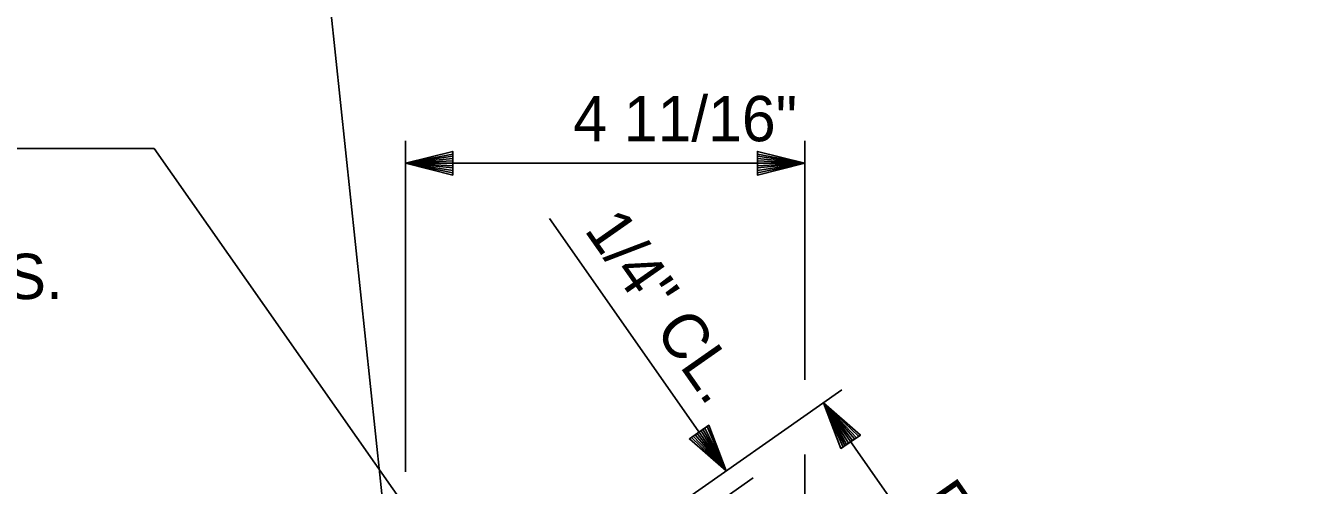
# Model space of a CAD drawing. Extents: x -17 to 0, y 0 to 23.2.
# Drawn here: x -14.553 to -10.965, y 16.556 to 17.837 of the extents above; entities that cross this region are included whole.
import ezdxf

# ---------------------------------------------------------------- set-up
doc = ezdxf.new("R2010")
doc.units = 0
for name, color, linetype in [('Cored Slab Unit CELL', 7, 'Continuous'), ('Dimension Lines', 7, 'Continuous'), ('Text', 7, 'Continuous')]:
    doc.layers.add(name, color=color, linetype=linetype)

msp = doc.modelspace()

# ---------------------------------------------------------------- linework, layer by layer
at = {"layer": 'Cored Slab Unit CELL'}
msp.add_lwpolyline([(-12.3853, 13.6292), (-12.3853, 14.3129), (-13.4963, 15.9083), (-14.2475, 23.0303), (-14.4184, 23.2013), (-16.3166, 23.2013), (-16.4876, 23.0303), (-16.4876, 17.8315)], dxfattribs=at)
at = {"layer": 'Dimension Lines'}
for p, q in [((-13.4963, 16.5939), (-13.4963, 17.5163)), ((-12.3853, 16.8506), (-12.3853, 17.5163)), ((-16.7581, 17.4947), (-14.1955, 17.4947)), ((-12.9424, 15.7049), (-14.1955, 17.4947)), ((-13.4963, 17.4537), (-12.3853, 17.4537)), ((-12.6038, 16.5962), (-13.096, 17.2998)), ((-13.2062, 16.1742), (-12.2818, 16.8222)), ((-10.9648, 14.8301), (-12.3333, 16.786)), ((-12.3853, 16.3919), (-12.3853, 16.6419)), ((-13.1632, 16.1325), (-12.5285, 16.577))]:
    msp.add_line(p, q, dxfattribs=at)
for points in [[(-13.3648, 17.4537), (-13.3648, 17.4467), (-13.4963, 17.4537), (-13.3648, 17.4407), (-13.3648, 17.4337), (-13.4963, 17.4537), (-13.3648, 17.4273), (-13.3648, 17.4207), (-13.4963, 17.4537), (-13.3648, 17.4864), (-13.3648, 17.4793), (-13.4963, 17.4537), (-13.3648, 17.4731), (-13.3648, 17.4667), (-13.4963, 17.4537), (-13.3648, 17.46), (-13.3648, 17.4207), (-13.3648, 17.4864), (-13.4963, 17.4537), (-13.3648, 17.4207)], [(-12.5172, 17.4537), (-12.5172, 17.46), (-12.3853, 17.4537), (-12.5172, 17.4667), (-12.5172, 17.4731), (-12.3853, 17.4537), (-12.5172, 17.4793), (-12.5172, 17.4864), (-12.3853, 17.4537), (-12.5172, 17.4207), (-12.5172, 17.4273), (-12.3853, 17.4537), (-12.5172, 17.4337), (-12.5172, 17.4407), (-12.3853, 17.4537), (-12.5172, 17.4467), (-12.5172, 17.4864), (-12.5172, 17.4207), (-12.3853, 17.4537), (-12.5172, 17.4864)], [(-12.2573, 16.6778), (-12.2632, 16.6738), (-12.3333, 16.786), (-12.2688, 16.6703), (-12.2739, 16.6664), (-12.3333, 16.786), (-12.2785, 16.6624), (-12.2845, 16.6589), (-12.3333, 16.786), (-12.2306, 16.6962), (-12.236, 16.6928), (-12.3333, 16.786), (-12.2412, 16.6888), (-12.2467, 16.6853), (-12.3333, 16.786), (-12.2526, 16.6813), (-12.2845, 16.6589), (-12.2306, 16.6962), (-12.3333, 16.786), (-12.2845, 16.6589)], [(-12.6794, 16.7049), (-12.6739, 16.7085), (-12.6038, 16.5962), (-12.6688, 16.7124), (-12.6632, 16.7159), (-12.6038, 16.5962), (-12.6573, 16.7198), (-12.6526, 16.7234), (-12.6038, 16.5962), (-12.7062, 16.6853), (-12.7006, 16.6892), (-12.6038, 16.5962), (-12.6955, 16.6935), (-12.69, 16.6967), (-12.6038, 16.5962), (-12.6845, 16.701), (-12.6526, 16.7234), (-12.7062, 16.6853), (-12.6038, 16.5962), (-12.6526, 16.7234)]]:
    msp.add_lwpolyline(points, dxfattribs=at)

# ---------------------------------------------------------------- texts
at = {"layer": 'Text'}
for s, p in [('4 11/16"', (-13.0296, 17.5148)), ('AND CONCRETE INSERTS.', (-16.626, 17.0752))]:
    msp.add_text(s, height=0.12625, dxfattribs=at).set_placement(p)
for s, height, rotation, p in [('1/4" CL.', 0.12615, 305.0137, (-13.0011, 17.2677)), ('BLOCK OUT ZONE', 0.126094, 305.0156, (-12.0718, 16.5129))]:
    msp.add_text(s, height=height, rotation=rotation, dxfattribs=at).set_placement(p)

doc.saveas('drawing.dxf')
